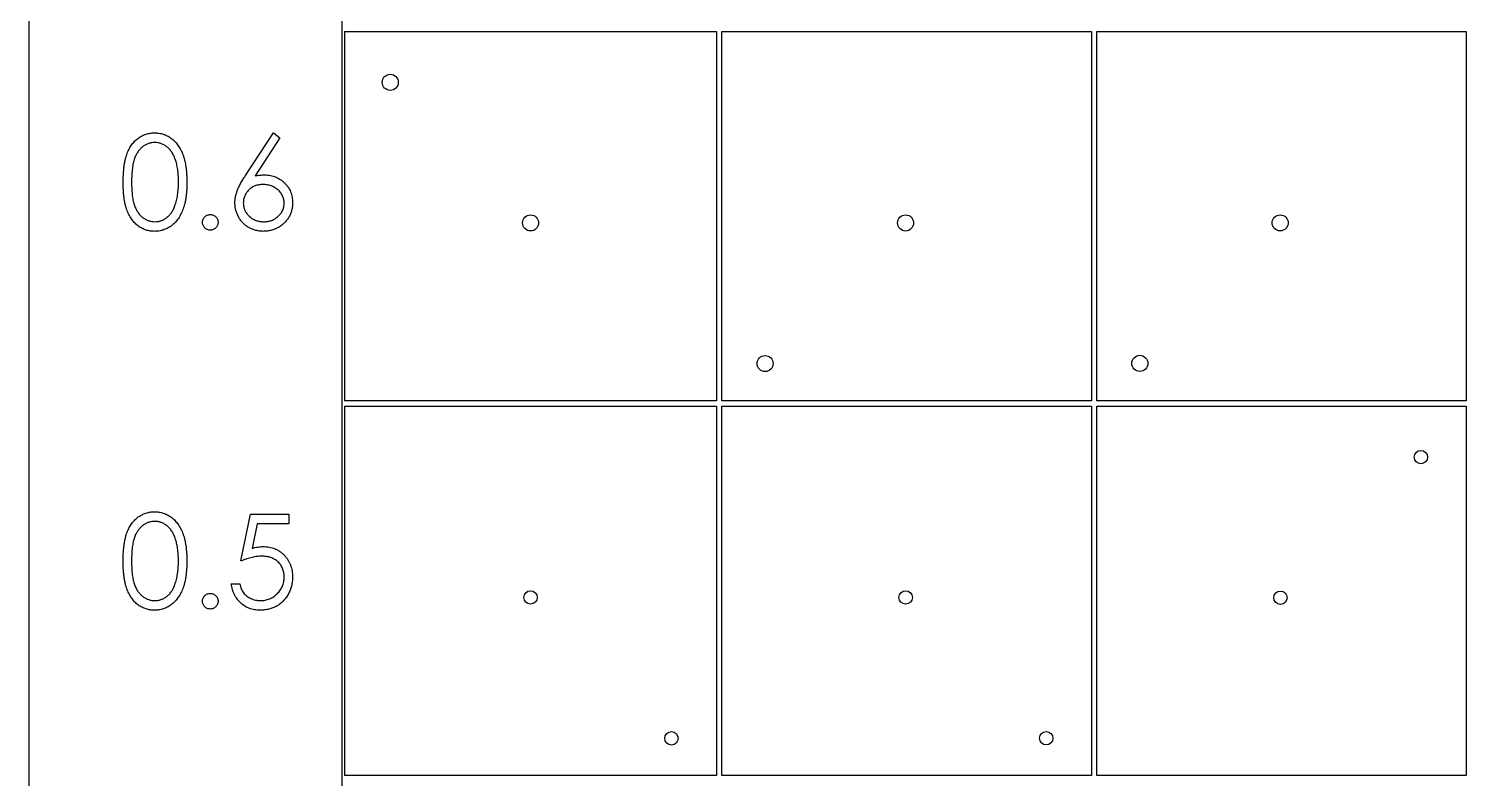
# Model space of a CAD drawing. Header units: millimetres. Extents: x -115 to 115, y -70 to 70.
# Drawn here: x -115 to -61.3, y -33 to -5 of the extents above; entities that cross this region are included whole.
import ezdxf

# ---------------------------------------------------------------- set-up
doc = ezdxf.new("R2010")
doc.units = ezdxf.units.MM

msp = doc.modelspace()

# ---------------------------------------------------------------- linework, layer by layer
at = {"color": 7, "linetype": 'Continuous', "lineweight": 25}
for p, q in [((-115, 70), (-115, -70)), ((-103.307, 65.1), (-103.307, -61.1)), ((-103.207, -5.1), (-103.207, -18.9)), ((-103.207, -5.1), (-89.307, -5.1)), ((-89.307, -5.1), (-89.307, -18.9)), ((-89.107, -18.9), (-89.107, -5.1)), ((-89.107, -5.1), (-75.307, -5.1)), ((-75.307, -5.1), (-75.307, -18.9)), ((-75.107, -5.1), (-61.307, -5.1)), ((-75.107, -18.9), (-75.107, -5.1)), ((-61.307, -5.1), (-61.307, -18.9)), ((-106.908, -10.486), (-105.863, -8.889)), ((-105.621, -9.079), (-106.546, -10.493)), ((-105.863, -8.889), (-105.621, -9.079)), ((-89.307, -18.9), (-103.207, -18.9)), ((-103.207, -19.1), (-103.207, -32.9)), ((-103.207, -19.1), (-89.307, -19.1)), ((-89.307, -19.1), (-89.307, -32.9)), ((-75.307, -18.9), (-89.107, -18.9)), ((-89.107, -32.9), (-89.107, -19.1)), ((-89.107, -19.1), (-75.307, -19.1)), ((-75.307, -19.1), (-75.307, -32.9)), ((-61.307, -18.9), (-75.107, -18.9)), ((-75.107, -19.1), (-61.307, -19.1)), ((-75.107, -32.9), (-75.107, -19.1)), ((-61.307, -19.1), (-61.307, -32.9)), ((-107.076, -24.883), (-106.717, -23.133)), ((-106.717, -23.133), (-105.281, -23.133)), ((-106.472, -23.492), (-106.66, -24.413)), ((-105.281, -23.492), (-106.472, -23.492)), ((-105.281, -23.133), (-105.281, -23.492)), ((-107.435, -25.736), (-107.121, -25.736)), ((-89.307, -32.9), (-103.207, -32.9)), ((-75.307, -32.9), (-89.107, -32.9)), ((-61.307, -32.9), (-75.107, -32.9))]:
    msp.add_line(p, q, dxfattribs=at)
for centre, radius in [((-101.496, -7.002), 0.3), ((-96.255, -12.255), 0.3), ((-82.25, -12.256), 0.3), ((-68.256, -12.252), 0.3), ((-87.495, -17.508), 0.3), ((-73.499, -17.5), 0.3), ((-63.001, -21.003), 0.25), ((-96.258, -26.246), 0.25), ((-82.246, -26.247), 0.25), ((-68.246, -26.255), 0.25), ((-90.995, -31.508), 0.25), ((-76.997, -31.506), 0.25)]:
    msp.add_circle(centre, radius, dxfattribs=at)
for points, knots in [([(-111.472, -10.73), (-111.472, -10.674), (-111.471, -10.565), (-111.464, -10.406), (-111.452, -10.257), (-111.436, -10.118), (-111.417, -9.989), (-111.39, -9.87), (-111.361, -9.76), (-111.326, -9.66), (-111.287, -9.567), (-111.245, -9.481), (-111.197, -9.401), (-111.147, -9.325), (-111.093, -9.256), (-111.035, -9.193), (-110.973, -9.136), (-110.907, -9.084), (-110.838, -9.039), (-110.768, -8.999), (-110.695, -8.964), (-110.62, -8.937), (-110.543, -8.915), (-110.465, -8.9), (-110.384, -8.891), (-110.33, -8.89), (-110.302, -8.889)], [0, 0, 0, 0, 0.0685946, 0.133246, 0.1943126, 0.2512792, 0.3045134, 0.3542349, 0.4004806, 0.4434108, 0.4840149, 0.5232523, 0.5610424, 0.5979002, 0.6335185, 0.6683144, 0.7024957, 0.7366854, 0.7702932, 0.8034373, 0.835913, 0.8684602, 0.9008465, 0.9334665, 0.9662576, 1, 1, 1, 1]), ([(-110.302, -8.889), (-110.274, -8.89), (-110.219, -8.891), (-110.137, -8.9), (-110.057, -8.915), (-109.979, -8.937), (-109.903, -8.965), (-109.829, -8.999), (-109.757, -9.038), (-109.688, -9.085), (-109.62, -9.137), (-109.557, -9.196), (-109.497, -9.261), (-109.441, -9.331), (-109.389, -9.408), (-109.339, -9.491), (-109.295, -9.581), (-109.252, -9.676), (-109.215, -9.779), (-109.182, -9.89), (-109.155, -10.01), (-109.133, -10.137), (-109.115, -10.274), (-109.103, -10.419), (-109.096, -10.572), (-109.095, -10.677), (-109.094, -10.73)], [0, 0, 0, 0, 0.033788, 0.067194, 0.099862, 0.132567, 0.165151, 0.197913, 0.231319, 0.265083, 0.299255, 0.334399, 0.369943, 0.406284, 0.444064, 0.482998, 0.523354, 0.565537, 0.609613, 0.656391, 0.705885, 0.758325, 0.813832, 0.872795, 0.934722, 1, 1, 1, 1]), ([(-110.291, -9.248), (-110.33, -9.25), (-110.408, -9.254), (-110.522, -9.283), (-110.632, -9.333), (-110.719, -9.388), (-110.786, -9.44), (-110.833, -9.486), (-110.877, -9.535), (-110.918, -9.59), (-110.956, -9.648), (-110.991, -9.711), (-111.022, -9.779), (-111.052, -9.852), (-111.077, -9.931), (-111.098, -10.019), (-111.118, -10.115), (-111.131, -10.221), (-111.144, -10.335), (-111.152, -10.459), (-111.158, -10.591), (-111.158, -10.682), (-111.158, -10.729)], [0, 0, 0, 0, 0.060387, 0.120883, 0.182755, 0.247811, 0.281299, 0.315088, 0.349702, 0.384857, 0.420966, 0.458511, 0.497175, 0.537602, 0.580503, 0.627468, 0.678388, 0.733983, 0.793747, 0.857714, 0.926698, 1, 1, 1, 1]), ([(-109.408, -10.729), (-109.409, -10.687), (-109.41, -10.605), (-109.414, -10.484), (-109.424, -10.37), (-109.436, -10.261), (-109.454, -10.158), (-109.472, -10.06), (-109.498, -9.969), (-109.524, -9.884), (-109.555, -9.804), (-109.589, -9.73), (-109.625, -9.661), (-109.665, -9.598), (-109.707, -9.54), (-109.753, -9.488), (-109.8, -9.441), (-109.867, -9.388), (-109.955, -9.333), (-110.063, -9.283), (-110.177, -9.254), (-110.253, -9.25), (-110.291, -9.248)], [0, 0, 0, 0, 0.065681, 0.128486, 0.188175, 0.245106, 0.299448, 0.350823, 0.399942, 0.446672, 0.491255, 0.533376, 0.573853, 0.612526, 0.649597, 0.685532, 0.720106, 0.753838, 0.818925, 0.880493, 0.940311, 1, 1, 1, 1]), ([(-110.302, -12.569), (-110.33, -12.568), (-110.384, -12.567), (-110.465, -12.558), (-110.543, -12.542), (-110.619, -12.521), (-110.694, -12.495), (-110.766, -12.461), (-110.836, -12.421), (-110.905, -12.377), (-110.97, -12.325), (-111.032, -12.268), (-111.089, -12.205), (-111.143, -12.135), (-111.194, -12.061), (-111.241, -11.98), (-111.284, -11.893), (-111.324, -11.8), (-111.359, -11.698), (-111.39, -11.588), (-111.415, -11.468), (-111.436, -11.339), (-111.453, -11.2), (-111.464, -11.052), (-111.471, -10.894), (-111.472, -10.786), (-111.472, -10.73)], [0, 0, 0, 0, 0.033787, 0.066622, 0.099285, 0.131361, 0.163585, 0.196104, 0.228902, 0.262158, 0.295991, 0.330218, 0.36506, 0.400951, 0.43762, 0.475708, 0.515381, 0.556414, 0.599765, 0.646424, 0.696431, 0.749782, 0.806573, 0.867436, 0.931887, 1, 1, 1, 1]), ([(-111.158, -10.729), (-111.158, -10.776), (-111.158, -10.866), (-111.152, -10.998), (-111.143, -11.121), (-111.133, -11.235), (-111.117, -11.341), (-111.099, -11.437), (-111.078, -11.525), (-111.052, -11.605), (-111.023, -11.677), (-110.991, -11.745), (-110.957, -11.808), (-110.919, -11.867), (-110.878, -11.921), (-110.834, -11.971), (-110.786, -12.016), (-110.719, -12.07), (-110.631, -12.125), (-110.521, -12.173), (-110.407, -12.204), (-110.33, -12.208), (-110.291, -12.21)], [0, 0, 0, 0, 0.072951, 0.141584, 0.205926, 0.265301, 0.320597, 0.371817, 0.41879, 0.461699, 0.502134, 0.540804, 0.578181, 0.614297, 0.649678, 0.684299, 0.718359, 0.752081, 0.817652, 0.879722, 0.939966, 1, 1, 1, 1]), ([(-109.094, -10.73), (-109.095, -10.784), (-109.096, -10.888), (-109.102, -11.041), (-109.115, -11.185), (-109.132, -11.32), (-109.154, -11.448), (-109.182, -11.566), (-109.212, -11.677), (-109.25, -11.779), (-109.292, -11.874), (-109.337, -11.963), (-109.385, -12.046), (-109.437, -12.123), (-109.494, -12.195), (-109.554, -12.259), (-109.618, -12.318), (-109.685, -12.371), (-109.756, -12.417), (-109.828, -12.458), (-109.902, -12.491), (-109.978, -12.52), (-110.057, -12.542), (-110.137, -12.557), (-110.219, -12.567), (-110.274, -12.568), (-110.302, -12.569)], [0, 0, 0, 0, 0.065063, 0.126773, 0.185516, 0.240765, 0.29298, 0.34225, 0.388919, 0.432776, 0.474628, 0.514775, 0.553606, 0.591426, 0.628028, 0.663804, 0.698984, 0.733591, 0.767628, 0.801208, 0.834264, 0.866981, 0.89972, 0.932702, 0.966176, 1, 1, 1, 1]), ([(-109.541, -11.609), (-109.53, -11.578), (-109.509, -11.514), (-109.481, -11.416), (-109.459, -11.313), (-109.44, -11.205), (-109.426, -11.093), (-109.416, -10.976), (-109.409, -10.854), (-109.408, -10.771), (-109.408, -10.729)], [0, 0, 0, 0, 0.110588, 0.224542, 0.342503, 0.464324, 0.590756, 0.722227, 0.858843, 1, 1, 1, 1]), ([(-107.299, -11.503), (-107.298, -11.467), (-107.295, -11.393), (-107.279, -11.282), (-107.252, -11.168), (-107.221, -11.071), (-107.189, -10.992), (-107.163, -10.928), (-107.129, -10.862), (-107.094, -10.792), (-107.053, -10.72), (-107.009, -10.644), (-106.96, -10.566), (-106.925, -10.513), (-106.908, -10.486)], [0, 0, 0, 0, 0.097818, 0.199726, 0.305276, 0.415811, 0.474472, 0.537274, 0.603657, 0.674299, 0.749834, 0.828598, 0.912378, 1, 1, 1, 1]), ([(-106.546, -10.493), (-106.485, -10.484), (-106.364, -10.464), (-106.243, -10.461), (-106.184, -10.46)], [0, 0, 0, 0, 0.512659, 1, 1, 1, 1]), ([(-106.184, -10.46), (-106.148, -10.461), (-106.078, -10.463), (-105.975, -10.477), (-105.876, -10.5), (-105.782, -10.533), (-105.692, -10.576), (-105.605, -10.627), (-105.524, -10.689), (-105.446, -10.758), (-105.376, -10.835), (-105.314, -10.916), (-105.262, -11.002), (-105.219, -11.092), (-105.186, -11.187), (-105.162, -11.287), (-105.148, -11.39), (-105.146, -11.461), (-105.145, -11.497)], [0, 0, 0, 0, 0.065231, 0.128405, 0.190067, 0.250943, 0.311546, 0.372863, 0.435024, 0.499072, 0.563091, 0.62551, 0.68668, 0.747283, 0.808563, 0.870742, 0.934341, 1, 1, 1, 1]), ([(-106.25, -10.819), (-106.276, -10.819), (-106.328, -10.821), (-106.405, -10.83), (-106.477, -10.846), (-106.546, -10.868), (-106.611, -10.897), (-106.672, -10.932), (-106.729, -10.974), (-106.781, -11.021), (-106.829, -11.073), (-106.87, -11.128), (-106.906, -11.186), (-106.935, -11.247), (-106.957, -11.31), (-106.974, -11.376), (-106.983, -11.445), (-106.984, -11.492), (-106.985, -11.516)], [0, 0, 0, 0, 0.070599, 0.137901, 0.203196, 0.26679, 0.329106, 0.390654, 0.452653, 0.515748, 0.577926, 0.63893, 0.698351, 0.757296, 0.816394, 0.876267, 0.936817, 1, 1, 1, 1]), ([(-105.459, -11.516), (-105.46, -11.492), (-105.461, -11.445), (-105.473, -11.376), (-105.49, -11.31), (-105.516, -11.246), (-105.549, -11.186), (-105.589, -11.128), (-105.636, -11.072), (-105.69, -11.021), (-105.749, -10.974), (-105.812, -10.932), (-105.877, -10.897), (-105.946, -10.868), (-106.018, -10.846), (-106.092, -10.83), (-106.17, -10.821), (-106.223, -10.819), (-106.25, -10.819)], [0, 0, 0, 0, 0.0611379, 0.1199938, 0.1782253, 0.2362564, 0.2949294, 0.3547157, 0.4167297, 0.4806644, 0.5458318, 0.6097581, 0.6729712, 0.7360169, 0.7998394, 0.8647754, 0.9310876, 1, 1, 1, 1]), ([(-110.291, -12.21), (-110.253, -12.208), (-110.175, -12.205), (-110.062, -12.174), (-109.952, -12.128), (-109.866, -12.073), (-109.801, -12.02), (-109.754, -11.976), (-109.711, -11.926), (-109.67, -11.872), (-109.632, -11.813), (-109.598, -11.749), (-109.567, -11.681), (-109.55, -11.633), (-109.541, -11.609)], [0, 0, 0, 0, 0.112813, 0.225394, 0.339595, 0.459675, 0.521735, 0.583926, 0.648174, 0.713881, 0.781004, 0.851451, 0.924051, 1, 1, 1, 1]), ([(-106.239, -12.569), (-106.286, -12.567), (-106.379, -12.564), (-106.517, -12.537), (-106.648, -12.493), (-106.774, -12.433), (-106.89, -12.357), (-106.994, -12.266), (-107.086, -12.16), (-107.162, -12.042), (-107.222, -11.914), (-107.267, -11.781), (-107.294, -11.644), (-107.297, -11.55), (-107.299, -11.503)], [0, 0, 0, 0, 0.084335, 0.167052, 0.249566, 0.33274, 0.415915, 0.497828, 0.580373, 0.6646, 0.749467, 0.83251, 0.915639, 1, 1, 1, 1]), ([(-106.985, -11.516), (-106.984, -11.539), (-106.983, -11.586), (-106.972, -11.654), (-106.955, -11.72), (-106.93, -11.783), (-106.899, -11.843), (-106.859, -11.9), (-106.815, -11.956), (-106.762, -12.007), (-106.706, -12.055), (-106.645, -12.096), (-106.582, -12.132), (-106.515, -12.159), (-106.446, -12.182), (-106.374, -12.198), (-106.299, -12.207), (-106.248, -12.209), (-106.222, -12.21)], [0, 0, 0, 0, 0.061842, 0.121262, 0.180746, 0.239231, 0.298308, 0.358183, 0.420359, 0.484792, 0.549938, 0.613718, 0.676681, 0.739154, 0.8022, 0.86674, 0.93205, 1, 1, 1, 1]), ([(-105.145, -11.497), (-105.147, -11.546), (-105.149, -11.642), (-105.177, -11.782), (-105.221, -11.916), (-105.283, -12.041), (-105.36, -12.157), (-105.454, -12.26), (-105.561, -12.352), (-105.682, -12.428), (-105.813, -12.491), (-105.951, -12.536), (-106.093, -12.563), (-106.19, -12.567), (-106.239, -12.569)], [0, 0, 0, 0, 0.0859479, 0.1691252, 0.2503991, 0.3322897, 0.4133643, 0.4941723, 0.5760217, 0.660757, 0.7457831, 0.8300436, 0.9140275, 1, 1, 1, 1]), ([(-106.222, -12.21), (-106.196, -12.209), (-106.145, -12.207), (-106.07, -12.198), (-105.998, -12.182), (-105.929, -12.159), (-105.862, -12.132), (-105.799, -12.096), (-105.739, -12.054), (-105.683, -12.007), (-105.63, -11.956), (-105.585, -11.901), (-105.546, -11.843), (-105.515, -11.783), (-105.489, -11.72), (-105.472, -11.654), (-105.461, -11.586), (-105.46, -11.539), (-105.459, -11.516)], [0, 0, 0, 0, 0.067962, 0.133283, 0.197835, 0.260892, 0.323377, 0.38635, 0.449638, 0.514795, 0.57924, 0.641814, 0.701359, 0.760727, 0.819222, 0.878716, 0.938147, 1, 1, 1, 1]), ([(-108.511, -12.232), (-108.51, -12.212), (-108.507, -12.174), (-108.491, -12.119), (-108.463, -12.068), (-108.426, -12.024), (-108.382, -11.987), (-108.332, -11.96), (-108.276, -11.944), (-108.238, -11.942), (-108.219, -11.94)], [0, 0, 0, 0, 0.129097, 0.252046, 0.373905, 0.501038, 0.628171, 0.751376, 0.872426, 1, 1, 1, 1]), ([(-108.219, -12.524), (-108.238, -12.523), (-108.277, -12.521), (-108.331, -12.504), (-108.382, -12.477), (-108.427, -12.439), (-108.463, -12.394), (-108.491, -12.344), (-108.507, -12.289), (-108.51, -12.251), (-108.511, -12.232)], [0, 0, 0, 0, 0.127757, 0.249414, 0.372796, 0.500111, 0.62861, 0.750643, 0.873768, 1, 1, 1, 1]), ([(-108.219, -11.94), (-108.199, -11.942), (-108.161, -11.944), (-108.106, -11.959), (-108.056, -11.987), (-108.011, -12.024), (-107.975, -12.069), (-107.946, -12.118), (-107.931, -12.174), (-107.928, -12.212), (-107.927, -12.232)], [0, 0, 0, 0, 0.127519, 0.249986, 0.371792, 0.49887, 0.625948, 0.748492, 0.870959, 1, 1, 1, 1]), ([(-107.927, -12.232), (-107.928, -12.251), (-107.931, -12.289), (-107.946, -12.345), (-107.975, -12.394), (-108.011, -12.44), (-108.056, -12.476), (-108.106, -12.504), (-108.161, -12.521), (-108.199, -12.523), (-108.219, -12.524)], [0, 0, 0, 0, 0.1261777, 0.2488206, 0.37154, 0.4999837, 0.6272442, 0.7492255, 0.872298, 1, 1, 1, 1]), ([(-111.474, -24.885), (-111.473, -24.829), (-111.473, -24.72), (-111.466, -24.561), (-111.454, -24.412), (-111.438, -24.273), (-111.418, -24.143), (-111.392, -24.024), (-111.362, -23.914), (-111.327, -23.814), (-111.288, -23.721), (-111.246, -23.635), (-111.198, -23.555), (-111.148, -23.48), (-111.094, -23.411), (-111.037, -23.347), (-110.974, -23.29), (-110.909, -23.238), (-110.84, -23.193), (-110.769, -23.153), (-110.697, -23.119), (-110.621, -23.092), (-110.545, -23.07), (-110.466, -23.054), (-110.385, -23.045), (-110.331, -23.044), (-110.303, -23.044)], [0, 0, 0, 0, 0.068595, 0.133246, 0.194313, 0.251279, 0.304513, 0.354235, 0.400481, 0.443411, 0.484015, 0.523252, 0.561042, 0.5979, 0.633518, 0.668314, 0.702496, 0.736685, 0.770293, 0.803437, 0.835913, 0.86846, 0.900847, 0.933467, 0.966258, 1, 1, 1, 1]), ([(-110.303, -23.044), (-110.276, -23.044), (-110.22, -23.045), (-110.138, -23.054), (-110.058, -23.07), (-109.981, -23.092), (-109.905, -23.119), (-109.831, -23.153), (-109.758, -23.193), (-109.689, -23.239), (-109.622, -23.291), (-109.559, -23.35), (-109.499, -23.415), (-109.442, -23.485), (-109.39, -23.563), (-109.341, -23.646), (-109.296, -23.735), (-109.253, -23.83), (-109.217, -23.934), (-109.183, -24.044), (-109.156, -24.164), (-109.134, -24.292), (-109.117, -24.428), (-109.104, -24.573), (-109.097, -24.726), (-109.096, -24.831), (-109.095, -24.885)], [0, 0, 0, 0, 0.033788, 0.067194, 0.099862, 0.132567, 0.165151, 0.197913, 0.231319, 0.265083, 0.299255, 0.334399, 0.369943, 0.406284, 0.444064, 0.482998, 0.523354, 0.565537, 0.609613, 0.656391, 0.705885, 0.758325, 0.813832, 0.872795, 0.934722, 1, 1, 1, 1]), ([(-110.293, -23.403), (-110.332, -23.405), (-110.409, -23.409), (-110.524, -23.437), (-110.633, -23.487), (-110.721, -23.542), (-110.787, -23.595), (-110.834, -23.64), (-110.879, -23.69), (-110.919, -23.744), (-110.957, -23.803), (-110.992, -23.865), (-111.024, -23.933), (-111.053, -24.006), (-111.079, -24.086), (-111.1, -24.173), (-111.119, -24.27), (-111.133, -24.375), (-111.145, -24.49), (-111.153, -24.613), (-111.159, -24.745), (-111.159, -24.836), (-111.16, -24.883)], [0, 0, 0, 0, 0.060387, 0.120883, 0.182755, 0.247811, 0.281299, 0.315088, 0.349702, 0.384857, 0.420966, 0.458511, 0.497175, 0.537602, 0.580503, 0.627468, 0.678388, 0.733983, 0.793747, 0.857714, 0.926698, 1, 1, 1, 1]), ([(-109.41, -24.883), (-109.41, -24.841), (-109.411, -24.759), (-109.415, -24.638), (-109.426, -24.524), (-109.438, -24.415), (-109.455, -24.312), (-109.474, -24.215), (-109.499, -24.124), (-109.526, -24.038), (-109.557, -23.958), (-109.591, -23.884), (-109.627, -23.815), (-109.666, -23.752), (-109.708, -23.694), (-109.754, -23.642), (-109.802, -23.596), (-109.869, -23.542), (-109.956, -23.488), (-110.065, -23.437), (-110.178, -23.409), (-110.255, -23.405), (-110.293, -23.403)], [0, 0, 0, 0, 0.065681, 0.128486, 0.188175, 0.245106, 0.299448, 0.350823, 0.399942, 0.446672, 0.491255, 0.533376, 0.573853, 0.612526, 0.649597, 0.685532, 0.720106, 0.753838, 0.818925, 0.880493, 0.940311, 1, 1, 1, 1]), ([(-106.66, -24.413), (-106.623, -24.403), (-106.552, -24.383), (-106.446, -24.361), (-106.345, -24.348), (-106.28, -24.346), (-106.248, -24.345)], [0, 0, 0, 0, 0.275068, 0.532901, 0.773973, 1, 1, 1, 1]), ([(-106.248, -24.345), (-106.209, -24.346), (-106.132, -24.347), (-106.02, -24.363), (-105.912, -24.388), (-105.81, -24.424), (-105.714, -24.468), (-105.623, -24.525), (-105.537, -24.59), (-105.457, -24.665), (-105.384, -24.748), (-105.32, -24.838), (-105.266, -24.932), (-105.223, -25.033), (-105.188, -25.139), (-105.165, -25.251), (-105.149, -25.369), (-105.148, -25.449), (-105.147, -25.49)], [0, 0, 0, 0, 0.065808, 0.129394, 0.190894, 0.251281, 0.310815, 0.370371, 0.430768, 0.492881, 0.555104, 0.616067, 0.677256, 0.73826, 0.800762, 0.864778, 0.931045, 1, 1, 1, 1]), ([(-110.303, -26.723), (-110.331, -26.723), (-110.385, -26.722), (-110.466, -26.712), (-110.544, -26.697), (-110.621, -26.675), (-110.695, -26.649), (-110.768, -26.615), (-110.838, -26.576), (-110.906, -26.531), (-110.971, -26.48), (-111.033, -26.423), (-111.091, -26.359), (-111.144, -26.29), (-111.195, -26.215), (-111.242, -26.134), (-111.286, -26.047), (-111.325, -25.954), (-111.361, -25.853), (-111.392, -25.743), (-111.416, -25.623), (-111.437, -25.493), (-111.454, -25.355), (-111.466, -25.206), (-111.473, -25.049), (-111.473, -24.94), (-111.474, -24.885)], [0, 0, 0, 0, 0.033787, 0.066622, 0.099285, 0.131361, 0.163585, 0.196104, 0.228902, 0.262158, 0.295991, 0.330218, 0.36506, 0.400951, 0.43762, 0.475708, 0.515381, 0.556414, 0.599765, 0.646424, 0.696431, 0.749782, 0.806573, 0.867436, 0.931887, 1, 1, 1, 1]), ([(-111.16, -24.883), (-111.159, -24.93), (-111.159, -25.021), (-111.153, -25.153), (-111.145, -25.276), (-111.134, -25.39), (-111.118, -25.495), (-111.101, -25.592), (-111.079, -25.68), (-111.054, -25.759), (-111.025, -25.832), (-110.993, -25.899), (-110.959, -25.963), (-110.921, -26.021), (-110.879, -26.075), (-110.835, -26.125), (-110.787, -26.17), (-110.721, -26.224), (-110.633, -26.28), (-110.522, -26.328), (-110.409, -26.358), (-110.331, -26.362), (-110.293, -26.364)], [0, 0, 0, 0, 0.072951, 0.141584, 0.205926, 0.265301, 0.320597, 0.371817, 0.41879, 0.461699, 0.502134, 0.540804, 0.578181, 0.614297, 0.649678, 0.684299, 0.718359, 0.752081, 0.817652, 0.879722, 0.939966, 1, 1, 1, 1]), ([(-109.095, -24.885), (-109.096, -24.938), (-109.097, -25.043), (-109.104, -25.195), (-109.117, -25.339), (-109.133, -25.475), (-109.156, -25.602), (-109.183, -25.721), (-109.214, -25.832), (-109.252, -25.934), (-109.293, -26.029), (-109.338, -26.117), (-109.386, -26.201), (-109.439, -26.278), (-109.495, -26.349), (-109.556, -26.413), (-109.619, -26.473), (-109.687, -26.525), (-109.757, -26.571), (-109.829, -26.613), (-109.904, -26.646), (-109.98, -26.674), (-110.058, -26.696), (-110.138, -26.711), (-110.22, -26.722), (-110.276, -26.723), (-110.303, -26.723)], [0, 0, 0, 0, 0.065063, 0.126773, 0.185516, 0.240765, 0.29298, 0.34225, 0.388919, 0.432776, 0.474628, 0.514775, 0.553606, 0.591426, 0.628028, 0.663804, 0.698984, 0.733591, 0.767628, 0.801208, 0.834264, 0.866981, 0.89972, 0.932702, 0.966176, 1, 1, 1, 1]), ([(-109.542, -25.763), (-109.531, -25.732), (-109.51, -25.669), (-109.482, -25.57), (-109.461, -25.467), (-109.441, -25.36), (-109.428, -25.247), (-109.417, -25.13), (-109.411, -25.008), (-109.41, -24.925), (-109.41, -24.883)], [0, 0, 0, 0, 0.110588, 0.224542, 0.342503, 0.464324, 0.590756, 0.722227, 0.858843, 1, 1, 1, 1]), ([(-106.305, -24.704), (-106.332, -24.704), (-106.388, -24.706), (-106.474, -24.714), (-106.564, -24.729), (-106.659, -24.748), (-106.757, -24.774), (-106.86, -24.805), (-106.967, -24.841), (-107.039, -24.869), (-107.076, -24.883)], [0, 0, 0, 0, 0.102203, 0.2110233, 0.3250997, 0.4465021, 0.5737877, 0.7089007, 0.8503579, 1, 1, 1, 1]), ([(-105.461, -25.476), (-105.461, -25.448), (-105.463, -25.393), (-105.473, -25.313), (-105.492, -25.237), (-105.517, -25.165), (-105.549, -25.097), (-105.589, -25.032), (-105.636, -24.972), (-105.69, -24.917), (-105.749, -24.867), (-105.815, -24.823), (-105.885, -24.787), (-105.959, -24.755), (-106.039, -24.733), (-106.123, -24.716), (-106.213, -24.706), (-106.274, -24.704), (-106.305, -24.704)], [0, 0, 0, 0, 0.065351, 0.127916, 0.18836, 0.247216, 0.30563, 0.36377, 0.422661, 0.482687, 0.5433, 0.604118, 0.664965, 0.727413, 0.791468, 0.858055, 0.927037, 1, 1, 1, 1]), ([(-110.293, -26.364), (-110.254, -26.362), (-110.177, -26.359), (-110.064, -26.328), (-109.954, -26.282), (-109.868, -26.227), (-109.802, -26.175), (-109.755, -26.13), (-109.712, -26.08), (-109.671, -26.026), (-109.634, -25.967), (-109.6, -25.904), (-109.569, -25.835), (-109.551, -25.788), (-109.542, -25.763)], [0, 0, 0, 0, 0.112813, 0.225394, 0.339595, 0.459675, 0.521735, 0.583926, 0.648174, 0.713881, 0.781004, 0.851451, 0.924051, 1, 1, 1, 1]), ([(-106.367, -26.723), (-106.402, -26.722), (-106.471, -26.721), (-106.571, -26.707), (-106.668, -26.686), (-106.76, -26.656), (-106.849, -26.617), (-106.932, -26.569), (-107.013, -26.514), (-107.087, -26.449), (-107.156, -26.378), (-107.218, -26.301), (-107.273, -26.219), (-107.321, -26.132), (-107.361, -26.041), (-107.393, -25.944), (-107.419, -25.842), (-107.43, -25.771), (-107.435, -25.736)], [0, 0, 0, 0, 0.065421, 0.128708, 0.190236, 0.250724, 0.310637, 0.370766, 0.431615, 0.493523, 0.555883, 0.617342, 0.678668, 0.740711, 0.802985, 0.866803, 0.932347, 1, 1, 1, 1]), ([(-107.121, -25.736), (-107.113, -25.769), (-107.098, -25.833), (-107.066, -25.924), (-107.026, -26.004), (-106.979, -26.075), (-106.922, -26.138), (-106.858, -26.193), (-106.785, -26.244), (-106.705, -26.285), (-106.62, -26.321), (-106.531, -26.345), (-106.441, -26.362), (-106.38, -26.363), (-106.349, -26.364)], [0, 0, 0, 0, 0.094687, 0.181994, 0.264377, 0.34218, 0.418618, 0.496509, 0.577369, 0.661511, 0.746733, 0.831258, 0.915206, 1, 1, 1, 1]), ([(-105.147, -25.49), (-105.147, -25.518), (-105.149, -25.575), (-105.155, -25.659), (-105.168, -25.741), (-105.186, -25.822), (-105.208, -25.901), (-105.236, -25.978), (-105.269, -26.052), (-105.306, -26.126), (-105.347, -26.196), (-105.393, -26.262), (-105.441, -26.324), (-105.493, -26.382), (-105.549, -26.435), (-105.609, -26.484), (-105.672, -26.529), (-105.738, -26.569), (-105.807, -26.606), (-105.88, -26.637), (-105.954, -26.664), (-106.032, -26.685), (-106.112, -26.702), (-106.195, -26.714), (-106.28, -26.722), (-106.338, -26.723), (-106.367, -26.723)], [0, 0, 0, 0, 0.044014, 0.087434, 0.130118, 0.172554, 0.214555, 0.256298, 0.298438, 0.340849, 0.382715, 0.423924, 0.464246, 0.504074, 0.543862, 0.583567, 0.623094, 0.663229, 0.703551, 0.743938, 0.784541, 0.82575, 0.867757, 0.910745, 0.954914, 1, 1, 1, 1]), ([(-106.349, -26.364), (-106.319, -26.363), (-106.26, -26.362), (-106.173, -26.349), (-106.09, -26.33), (-106.01, -26.301), (-105.932, -26.267), (-105.859, -26.222), (-105.788, -26.17), (-105.722, -26.111), (-105.661, -26.046), (-105.607, -25.977), (-105.562, -25.903), (-105.524, -25.825), (-105.496, -25.744), (-105.475, -25.658), (-105.463, -25.569), (-105.462, -25.508), (-105.461, -25.476)], [0, 0, 0, 0, 0.064207, 0.126425, 0.18768, 0.248216, 0.308305, 0.369661, 0.431699, 0.495947, 0.559758, 0.622295, 0.683911, 0.745092, 0.80674, 0.869087, 0.93329, 1, 1, 1, 1]), ([(-108.512, -26.386), (-108.511, -26.367), (-108.509, -26.328), (-108.492, -26.273), (-108.465, -26.223), (-108.428, -26.178), (-108.383, -26.141), (-108.333, -26.114), (-108.278, -26.098), (-108.24, -26.096), (-108.22, -26.095)], [0, 0, 0, 0, 0.129097, 0.252046, 0.373905, 0.5010378, 0.6281707, 0.7513765, 0.872426, 1, 1, 1, 1]), ([(-108.22, -26.095), (-108.201, -26.096), (-108.163, -26.098), (-108.107, -26.114), (-108.057, -26.141), (-108.013, -26.178), (-107.976, -26.223), (-107.948, -26.273), (-107.932, -26.328), (-107.93, -26.367), (-107.929, -26.386)], [0, 0, 0, 0, 0.127519, 0.249986, 0.371792, 0.49887, 0.625948, 0.748492, 0.870959, 1, 1, 1, 1]), ([(-108.22, -26.678), (-108.24, -26.677), (-108.278, -26.675), (-108.333, -26.658), (-108.383, -26.631), (-108.428, -26.594), (-108.465, -26.549), (-108.492, -26.499), (-108.509, -26.444), (-108.511, -26.406), (-108.512, -26.386)], [0, 0, 0, 0, 0.127757, 0.249414, 0.372796, 0.500111, 0.62861, 0.750643, 0.873768, 1, 1, 1, 1]), ([(-107.929, -26.386), (-107.93, -26.406), (-107.932, -26.444), (-107.948, -26.499), (-107.976, -26.549), (-108.013, -26.594), (-108.058, -26.631), (-108.108, -26.658), (-108.163, -26.675), (-108.201, -26.677), (-108.22, -26.678)], [0, 0, 0, 0, 0.126178, 0.248821, 0.37154, 0.499984, 0.627244, 0.749226, 0.872298, 1, 1, 1, 1])]:
    msp.add_open_spline(points, degree=3, knots=knots, dxfattribs=at)

doc.saveas('drawing.dxf')
